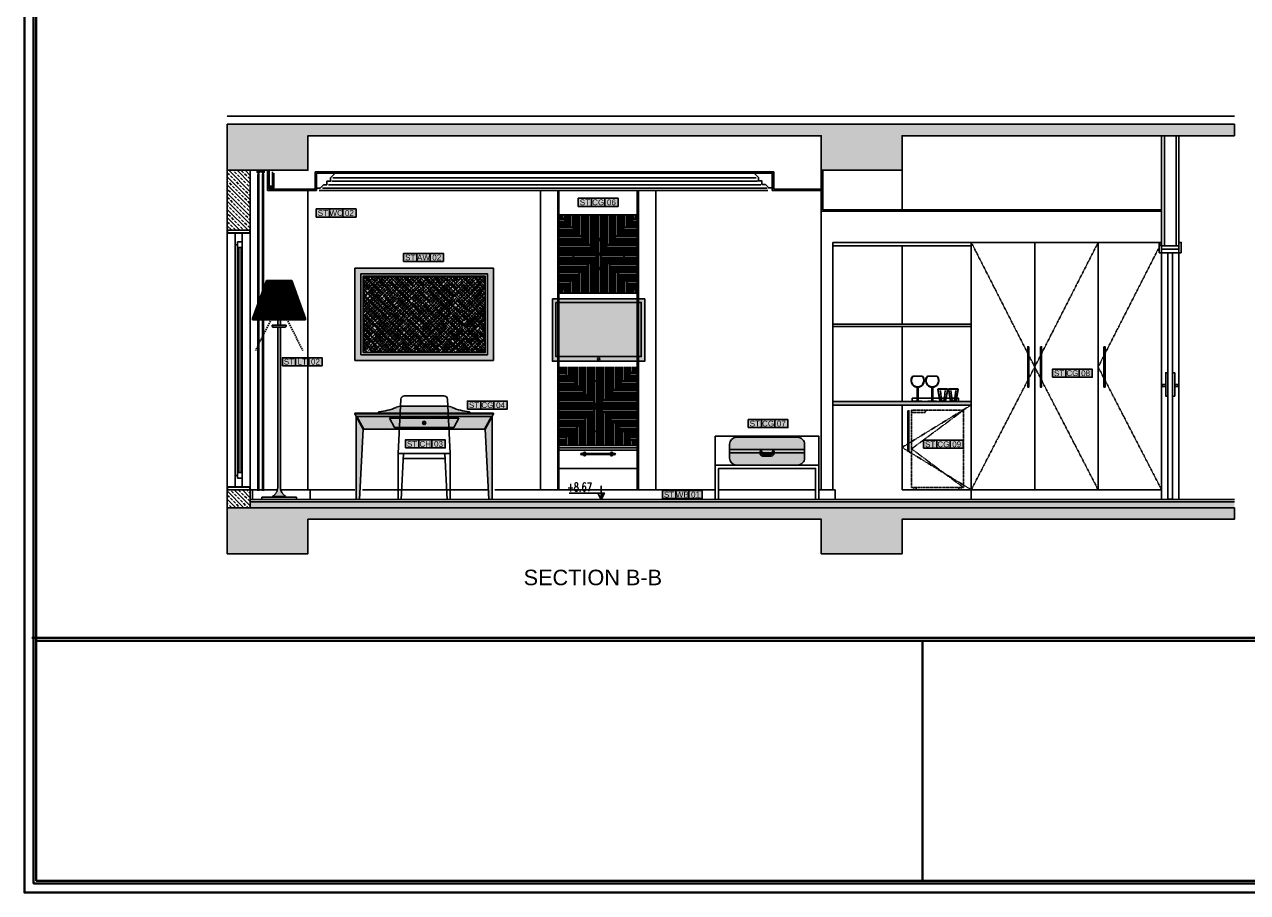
# Model space of a CAD drawing. Header units: centimetres. Extents: x -3207095 to 15275363, y -32656 to 4798027.
# Drawn here: x 699639 to 702478, y 4468391 to 4470406 of the extents above; entities that cross this region are included whole.
import ezdxf
from ezdxf.enums import TextEntityAlignment as Align

# ---------------------------------------------------------------- set-up
doc = ezdxf.new("R2010")
doc.units = ezdxf.units.CM
for name, pattern in [('DUZ', [500, 500]), ('HIDDEN', [0.375, 0.25, -0.125]), ('HIDDEN2', [0.1875, 0.125, -0.0625])]:
    doc.linetypes.add(name, pattern=pattern)
doc.layers.get('0').update_dxf_attribs({"color": 1, "linetype": 'DUZ'})
for name, color, linetype in [('a_asmatavan', 200, 'Continuous'), ('a_duvar_alcipan', 2, 'Continuous'), ('a_duvar_gazbeton', 3, 'Continuous'), ('a_duvar_tarama', 253, 'Continuous'), ('a_gorunus', 233, 'Continuous'), ('a_kolon', 4, 'Continuous'), ('a_kolon_tarama', 252, 'Continuous'), ('a_metal', 72, 'Continuous'), ('a_mobilya', 1, 'Continuous'), ('a_mobilya_tarama', 253, 'Continuous'), ('a_pencere', 5, 'Continuous'), ('a_yazi', 105, 'Continuous'), ('a_zemin_kaplama', 30, 'Continuous'), ('yazı', 7, 'Continuous')]:
    doc.layers.add(name, color=color, linetype=linetype)
doc.layers.add('DUVAR', color=7, linetype='Continuous', lineweight=35)
doc.styles.add('ARIEL20S', font='arial.ttf')
doc.styles.add('KOD', font='arial.ttf')
doc.styles.add('TROMANS', font='ROMANS.SHX', dxfattribs={"width": 0.7, "height": 5})

# ---------------------------------------------------------------- blocks, each defined once
blk = doc.blocks.new('a_masa1')
at = {"true_color": 0xffffff}
for points in [[(-10, 750), (-10, 745), (1190, 745), (1190, 750)], [(986, 750), (986, 755, 0.383037), (981, 760, -0.075579), (831, 800, 0.102695), (784, 810), (396, 810, 0.102695), (349, 800, -0.075579), (199, 760, 0.383037), (194, 755), (194, 750)]]:
    blk.add_hatch(color=7, dxfattribs=at).paths.add_polyline_path(points)
h = blk.add_hatch(color=7, dxfattribs=at)
h.paths.add_polyline_path([(580, 665, 1), (600, 665, 1)], flags=0)
h.paths.add_polyline_path([(846, 625), (890, 705), (290, 705), (334, 625)], flags=16)
h.paths.add_polyline_path([(604, 665, -1), (576, 665, -1)], flags=0)
h.paths.add_polyline_path([(600, 665, -1), (580, 665, -1)], flags=0)
h.paths.add_polyline_path([(604, 665, 1), (576, 665, 1)], flags=0)
h.paths.add_polyline_path([(1114, 610), (1174, 720), (6, 720), (66, 610)])
h.paths.add_polyline_path([(290, 705), (890, 705), (846, 625), (334, 625)], flags=16)
h.paths.add_polyline_path([(60, 610), (0, 720), (0, 0), (30, 0)])
h.paths.add_polyline_path([(1180, 720), (1120, 610), (1150, 0), (1180, 0)])
h.paths.add_polyline_path([(-10, 745), (0, 720), (1180, 720), (1190, 745)])
for p, q in [((1190, 750), (-10, 750)), ((-10, 750), (-10, 745)), ((-10, 745), (0, 720)), ((-10, 745), (1190, 745)), ((194, 750), (194, 755)), ((784, 810), (396, 810)), ((986, 750), (986, 755)), ((1190, 745), (1180, 720)), ((1190, 745), (1190, 750)), ((1180, 720), (0, 720)), ((0, 720), (0, 0)), ((60, 610), (0, 720)), ((66, 610), (6, 720)), ((1114, 610), (1174, 720)), ((1120, 610), (1180, 720)), ((1180, 720), (1180, 0)), ((60, 610), (30, 0)), ((66, 610), (60, 610)), ((66, 610), (1114, 610)), ((1114, 610), (1120, 610)), ((1120, 610), (1150, 0)), ((0, 0), (30, 0)), ((1150, 0), (1180, 0))]:
    blk.add_line(p, q)
blk.add_lwpolyline([(290, 705), (334, 625), (846, 625), (890, 705), (290, 705)])
for radius in [14, 10]:
    blk.add_circle((590, 665), radius)
for centre, radius, start, end in [((199, 755), 5, 96.1652, 180), ((143, 1273), 516, 276.1652, 293.4537), ((396, 690), 120, 90, 113.4537), ((784, 690), 120, 66.5463, 90), ((1037, 1273), 516, 246.5463, 263.8348), ((981, 755), 5, 0, 83.8348)]:
    blk.add_arc(centre, radius, start, end)
blk = doc.blocks.new('a_resim_80x120')
at = {"true_color": 0xffffff}
blk.add_hatch(color=7, dxfattribs=at).paths.add_polyline_path([(0, 0), (0, 800), (1200, 800), (1200, 0)])
h = blk.add_hatch()
h.set_pattern_fill('AR-RROOF', color=254, scale=30, angle=45, style=0)
h.set_pattern_definition([(45, (-20502.322, 7400), (25.455844, 67.88225), [450, -60, 150, -30]), (45, (-20484.715, 7438.82), (-49.426764, 7.00036), [90, -9.9, 180, -22.5]), (45, (-20509.747, 7428.638), (96.095812, 124.521504), [240, -42, 120, -30])])
h.paths.add_polyline_path([(70, 70), (70, 730), (1130, 730), (1130, 70)])
h = blk.add_hatch()
h.set_pattern_fill('AR-RROOF', color=254, scale=30, angle=45, style=0)
h.set_pattern_definition([(135, (21702.322, 7400), (-25.455844, 67.88225), [450, -60, 150, -30]), (135, (21684.715, 7438.82), (49.426764, 7.00036), [90, -9.9, 180, -22.5]), (135, (21709.747, 7428.638), (-96.095812, 124.521504), [240, -42, 120, -30])])
h.paths.add_polyline_path([(1130, 70), (1130, 730), (70, 730), (70, 70)])
for points in [[(0, 0), (0, 800), (1200, 800), (1200, 0)], [(50, 50), (50, 750), (1150, 750), (1150, 50)], [(70, 70), (70, 730), (1130, 730), (1130, 70)]]:
    blk.add_lwpolyline(points, close=True)
blk = doc.blocks.new('a_perde_kesit')
h = blk.add_hatch(color=255)
h.paths.add_polyline_path([(29, 0), (-29, 0), (-29, -20), (-25, -20), (-25, -18), (-27, -18), (-27, -11), (-11, -11), (-11, -18), (-13, -18), (-13, -20), (-9, -20), (-9, -11), (12, -11), (12, -20), (16, -20), (16, -18), (14, -18), (14, -11), (27, -11), (27, -18), (25, -18), (25, -20), (29, -20)])
h.paths.add_polyline_path([(-17, -13), (-21, -13), (-21, -21), (-17, -21)])
h.paths.add_polyline_path([(23, -13), (19, -13), (19, -21), (23, -21)])
h.paths.add_polyline_path([(27, -12), (15, -12), (15, -13), (27, -13)], flags=17)
h.paths.add_polyline_path([(-13, -12), (-25, -12), (-25, -13), (-13, -13)], flags=17)
h.paths.add_polyline_path([(-13, -21), (-25, -21), (-25, -22), (-13, -22)])
h.paths.add_polyline_path([(-19, -22), (-20, -22), (-20, -34), (-19, -34)])
h.paths.add_polyline_path([(27, -21), (15, -21), (15, -22), (27, -22)])
h.paths.add_polyline_path([(21, -22), (20, -22), (20, -34), (21, -34)])
for points in [[(29, 0), (29, -20), (25, -20), (25, -18), (27, -18), (27, -11), (14, -11), (14, -18), (16, -18), (16, -20), (12, -20), (12, -11), (-9, -11), (-9, -20), (-13, -20), (-13, -18), (-11, -18), (-11, -11), (-27, -11), (-27, -18), (-25, -18), (-25, -20), (-29, -20), (-29, 0), (29, 0)], [(-15, -2780), (-15, -35), (-24, -35), (-24, -2780)], [(25, -2780), (25, -35), (16, -35), (16, -2780)]]:
    blk.add_lwpolyline(points)
for points in [[(-13, -13), (-25, -13), (-25, -12), (-13, -12)], [(-13, -22), (-25, -22), (-25, -21), (-13, -21)], [(-17, -21), (-21, -21), (-21, -13), (-17, -13)], [(-20, -34), (-20, -22), (-19, -22), (-19, -34)], [(27, -13), (15, -13), (15, -12), (27, -12)], [(27, -22), (15, -22), (15, -21), (27, -21)], [(23, -21), (19, -21), (19, -13), (23, -13)], [(20, -34), (20, -22), (21, -22), (21, -34)]]:
    blk.add_lwpolyline(points, close=True)
at = {"color": 255}
for points in [[(-24, -2780), (-15, -2780), (-24, -35), (-15, -35)], [(16, -2780), (25, -2780), (16, -35), (25, -35)]]:
    blk.add_solid(points, dxfattribs=at)
blk = doc.blocks.new('a_lambader1')
at = {"true_color": 0xffffff}
h = blk.add_hatch(color=7, dxfattribs=at)
h.paths.add_polyline_path([(110, 1900), (-110, 1900), (-230, 1570), (230, 1570)])
h.paths.add_polyline_path([(230, 1570), (-230, 1570), (-230, 1560), (230, 1560)])
h.paths.add_polyline_path([(12, 1560), (-12, 1560), (-12, 1512), (12, 1512)])
h.paths.add_polyline_path([(60, 1508), (60, 1512), (-60, 1512), (-60, 1508, 0.414214), (-46, 1494), (46, 1494, 0.414214)])
h.paths.add_polyline_path([(12, 1494), (-12, 1494), (-12, 105, -0.160346), (-28, 57, -0.093008), (-59, 28), (59, 28, -0.093008), (28, 57, -0.160346), (12, 105)])
h.paths.add_polyline_path([(59, 28), (-59, 28), (-59, 20), (59, 20)])
h.paths.add_polyline_path([(150, 20), (-150, 20), (-150, 0), (150, 0)])
at = {"layer": 'a_mobilya_tarama'}
h = blk.add_hatch(dxfattribs=at)
h.set_pattern_fill('LINE', color=256, scale=60, angle=90, style=0)
h.set_pattern_definition([(90, (-9426.045, 14260.698), (-7.5, 5e-16), [])])
h.paths.add_polyline_path([(110, 1900), (-110, 1900), (-230, 1570), (230, 1570)])
for p, q in [((-230, 1570), (-110, 1900)), ((-110, 1900), (110, 1900)), ((110, 1900), (230, 1570)), ((-230, 1560), (-230, 1570)), ((-230, 1570), (230, 1570)), ((230, 1560), (-230, 1560)), ((-60, 1512), (60, 1512)), ((-60, 1512), (-60, 1508)), ((-46, 1494), (46, 1494)), ((-12, 1560), (-12, 1512)), ((-12, 1494), (-12, 105)), ((12, 1560), (12, 1512)), ((12, 1494), (12, 105)), ((60, 1512), (60, 1508)), ((230, 1570), (230, 1560)), ((-59, 28), (-59, 20)), ((-59, 28), (59, 28)), ((-59, 20), (59, 20)), ((59, 28), (59, 20))]:
    blk.add_line(p, q)
blk.add_lwpolyline([(-150, 20), (-150, 0), (150, 0), (150, 20)], close=True)
for centre, radius, start, end in [((-46, 1508), 14.4, 180, 270), ((46, 1508), 14.4, 270, 0), ((-121, 126), 117, 302.307, 323.562), ((-92, 105), 80, 323.562, 0), ((92, 105), 80, 180, 216.438), ((121, 126), 117, 216.438, 237.693)]:
    blk.add_arc(centre, radius, start, end)
at = {"layer": 'a_mobilya_tarama', "linetype": 'HIDDEN2', "ltscale": 100}
for points in [[(0, 1699), (-205, 1293)], [(0, 1699), (205, 1293)]]:
    blk.add_lwpolyline(points, dxfattribs=at)
blk = doc.blocks.new('a_minibar')
at = {"layer": 'a_mobilya', "linetype": 'HIDDEN', "ltscale": 10}
for points in [[(-20, 689), (429, 689), (429, 20), (-20, 20), (-20, 689)], [(429, 689), (-20, 355), (429, 20)], [(0, 20), (0, 0), (20, 0), (20, 20)], [(409, 20), (409, 0), (389, 0), (389, 20)]]:
    blk.add_lwpolyline(points, dxfattribs=at)
blk.add_lwpolyline([(-20, 669), (92, 669, 0.414214), (100, 677), (100, 689)], format="xyb", dxfattribs=at)
blk = doc.blocks.new('a_bavul')
at = {"true_color": 0xffffff}
h = blk.add_hatch(color=7, dxfattribs=at)
edge = h.paths.add_edge_path()
edge.add_arc((265, 60), 60, 270, 360, ccw=False)
edge.add_line((265, 0), (-265, 0))
edge.add_arc((-265, 60), 60, 180, 270, ccw=False)
edge.add_line((-325, 60), (-325, 180))
edge.add_arc((-265, 180), 60, 90, 180, ccw=False)
edge.add_line((-265, 240), (265, 240))
edge.add_arc((265, 180), 60, 0, 90, ccw=False)
edge.add_line((325, 180), (325, 60))
for p, q in [((-325, 135), (325, 135)), ((-61, 120), (-46, 120)), ((-46, 102), (-46, 120)), ((46, 120), (61, 120)), ((46, 120), (46, 102)), ((-325, 105), (-61, 105)), ((-46, 105), (46, 105)), ((36, 92), (-36, 92)), ((61, 105), (325, 105))]:
    blk.add_line(p, q)
blk.add_lwpolyline([(325, 60, -0.414214), (265, 0), (-265, 0, -0.414214), (-325, 60), (-325, 180, -0.414214), (-265, 240), (265, 240, -0.414214), (325, 180)], format="xyb", close=True)
blk.add_lwpolyline([(61, 120), (61, 102, -0.414214), (36, 77), (-36, 77, -0.414214), (-61, 102), (-61, 120)], format="xyb")
for points in [[(-58, 120), (-49, 120), (-49, 123), (-58, 123)], [(58, 120), (49, 120), (49, 123), (58, 123)]]:
    blk.add_lwpolyline(points, close=True)
for centre, start, end in [((-36, 102), 180, 270), ((36, 102), 270, 0)]:
    blk.add_arc(centre, 10, start, end)
blk = doc.blocks.new('cup')
for p, q in [((-4.3, 12.5), (4.3, 12.5)), ((-2.8, 0.4), (-4.8, 12)), ((-2.3, 0), (2.3, 0)), ((2.8, 0.4), (4.8, 12))]:
    blk.add_line(p, q)
at = {"color": 8}
for p, q in [((-4, 12.3), (4, 12.3)), ((-2.6, 0.8), (-4.5, 11.7)), ((-1.2, 1.2), (-2.4, 10.9)), ((1.2, 1.2), (2.4, 10.9)), ((2.6, 0.8), (4.5, 11.7))]:
    blk.add_line(p, q, dxfattribs=at)
for centre, start, end in [((-4.3, 12), 90, 190.015), ((4.3, 12), 349.985, 90), ((-2.3, 0.5), 190.015, 270), ((2.3, 0.5), 270, 349.985)]:
    blk.add_arc(centre, 0.5, start, end)
for centre, radius, start, end in [((-4, 11.8), 0.5, 90, 190.015), ((4, 11.8), 0.5, 349.985, 90), ((-2.1, 0.9), 0.5, 190.015, 300.9253), ((0, -2.6), 3.6, 59.0747, 120.9253), ((2.1, 0.9), 0.5, 239.0747, 349.985)]:
    blk.add_arc(centre, radius, start, end, dxfattribs=at)
blk = doc.blocks.new('glass')
for p, q in [((5.41, 14.74), (-0.33, 14.74)), ((2.29, 7.9), (2.29, 0.5)), ((2.79, 7.9), (2.79, 0.5)), ((0, 0.25), (2.29, 0.5)), ((0, 0.25), (0, 0)), ((5.08, 0.25), (0, 0.25)), ((0, 0), (5.08, 0)), ((2.79, 0.5), (5.08, 0.25)), ((5.08, 0.25), (5.08, 0))]:
    blk.add_line(p, q)
for centre, radius, start, end in [((2.54, 12.2), 3.84, 138.53669, 236.55495), ((2.54, 12.2), 3.84, 303.44505, 41.46331), ((3.24, 12.42), 4.43, 230.49152, 254.6905), ((2.04, 7.9), 0.25, 0, 82.04308), ((3.04, 7.9), 0.25, 97.95692, 180), ((1.84, 12.42), 4.43, 285.3095, 309.50848)]:
    blk.add_arc(centre, radius, start, end)
at = {"color": 253}
for radius, start, end in [(3.59, 134.90313, 45.09687), (3.84, 236.55495, 303.44505)]:
    blk.add_arc((2.54, 12.2), radius, start, end, dxfattribs=at)
blk = doc.blocks.new('KOTKES')
blk.add_hatch(color=256).paths.add_polyline_path([(-25, -1.5), (-38.8, -1.5), (-25, -29)])
for p, q in [((-25, -29), (-25, 29.3)), ((-25, -1.5), (110.4, -1.5))]:
    blk.add_line(p, q)
blk.add_lwpolyline([(-11.2, -1.5), (-25, -29), (-38.8, -1.5)], close=True)
at = {"style": 'TROMANS', "width": 0.7}
blk.add_attdef('KESITKOT', (-20.3, 18.9), '', height=28, dxfattribs=at)
blk = doc.blocks.new('a_tv32')
at = {"true_color": 0xffffff}
blk.add_hatch(color=7, dxfattribs=at).paths.add_polyline_path([(-400, 540), (-400, 0), (400, 0), (400, 540)])
blk.add_lwpolyline([(-400, 540), (-400, 0), (400, 0), (400, 540), (-400, 540)])
blk.add_lwpolyline([(-370, 510), (-370, 40), (370, 40), (370, 510)], close=True)
blk.add_circle((0, 20), 10.1)

msp = doc.modelspace()

# ---------------------------------------------------------------- hatches: boundary and pattern name
for points in [[(700316.52, 4469959.09), (700408.89, 4469959.09), (700408.89, 4469977.76), (700316.52, 4469977.76)], [(700924.68, 4469983.86), (701017.05, 4469983.86), (701017.05, 4470002.54), (700924.68, 4470002.54)], [(700519.29, 4469855.87), (700611.66, 4469855.87), (700611.66, 4469874.55), (700519.29, 4469874.55)], [(700237.8, 4469613.93), (700330.17, 4469613.93), (700330.17, 4469632.61), (700237.8, 4469632.61)], [(702025.19, 4469587.24), (702117.56, 4469587.24), (702117.56, 4469605.92), (702025.19, 4469605.92)], [(700667.42, 4469513.13), (700759.79, 4469513.13), (700759.79, 4469531.81), (700667.42, 4469531.81)], [(701318.99, 4469470.36), (701411.36, 4469470.36), (701411.36, 4469489.03), (701318.99, 4469489.03)], [(700523.47, 4469422.97), (700615.84, 4469422.97), (700615.84, 4469441.65), (700523.47, 4469441.65)], [(701725.92, 4469422.19), (701818.29, 4469422.19), (701818.29, 4469440.87), (701725.92, 4469440.87)], [(701119.94, 4469305.43), (701212.31, 4469305.43), (701212.31, 4469324.1), (701119.94, 4469324.1)]]:
    msp.add_hatch(color=255).paths.add_polyline_path(points)
at = {"layer": 'a_duvar_tarama'}
h = msp.add_hatch(dxfattribs=at)
h.set_pattern_fill('ANSI33', color=256, scale=53.546707, style=0)
h.set_pattern_definition([(135, (706710.107, 4471630.726), (9.46581, 9.46581), []), (135, (706700.641, 4471630.726), (9.46581, 9.46581), [6.693338, -3.34667])])
h.paths.add_polyline_path([(700109.85, 4469928.31), (700163.4, 4469928.31), (700163.4, 4470067.53), (700109.85, 4470067.53)])
h = msp.add_hatch(dxfattribs=at)
h.set_pattern_fill('ANSI33', color=256, scale=53.546707, style=0)
h.set_pattern_definition([(135, (706710.107, 4471677.58), (9.46581, 9.46581), []), (135, (706700.641, 4471677.58), (9.46581, 9.46581), [6.693338, -3.34667])])
h.paths.add_polyline_path([(700163.4, 4469284.41), (700163.4, 4469325.91), (700109.85, 4469325.91), (700109.85, 4469284.41)])
at = {"layer": 'a_kolon_tarama'}
for points in [[(700109.85, 4470174.63), (700109.85, 4470067.53), (700297.27, 4470067.53), (700297.27, 4470147.85), (701488.68, 4470147.85), (701488.68, 4470067.53), (701676.1, 4470067.53), (701676.1, 4470147.85), (702447.29, 4470147.85), (702447.29, 4470174.63)], [(702447.29, 4469284.41), (700109.85, 4469284.41), (700109.85, 4469177.32), (700297.27, 4469177.32), (700297.27, 4469257.64), (701488.68, 4469257.64), (701488.68, 4469177.32), (701676.1, 4469177.32), (701676.1, 4469257.64), (702447.29, 4469257.64)]]:
    msp.add_hatch(color=256, dxfattribs=at).paths.add_polyline_path(points)
h = msp.add_hatch(dxfattribs=at)
h.set_pattern_fill('AR-CONC', color=256, scale=1.338668, style=0)
h.set_pattern_definition([(50, (687727.867, 4469822.7424), (9.6017302, -0.8400425), [1.004001, -11.0440083]), (355, (687727.867, 4469822.742), (-1.857419, 10.069353), [0.8032006, -8.8352067]), (100.4514, (687728.667, 4469822.672), (7.744318, 9.2293043), [0.853269, -9.385963]), (46.1842, (687727.867, 4469825.42), (14.286811, -2.21575), [1.506001, -16.566013]), (96.6356, (687729.057, 4469825.235), (12.512028, 13.040201), [1.279904, -14.078942]), (351.1842, (687727.867, 4469825.42), (12.512017, 13.040211), [1.204801, -13.25281]), (21, (687729.205, 4469824.7504), (7.9906018, -5.389729), [1.004001, -11.0440083]), (326, (687729.205, 4469824.75), (3.257184, 9.707349), [0.8032006, -8.8352067]), (71.4514, (687729.871, 4469824.301), (11.247789, 4.3176115), [0.853269, -9.385963]), (37.5, (687727.8667, 4469822.7424), (0.16278005, 4.4563424), [0, -8.7281133, 0, -8.9690734, 0, -8.8686734]), (7.5, (687727.8667, 4469822.7424), (3.5216269, 5.2798621), [0, -5.1137105, 0, -8.5273131, 0, -3.3801359]), (327.5, (687724.8815, 4469822.7424), (7.1461084, -0.3019348), [0, -3.3466692, 0, -10.4416079, 0, -13.8552105]), (317.5, (687723.543, 4469822.7424), (7.8069247, 1.340073), [0, -4.35067, 0, -6.9342986, 0, -9.8392074])])
h.paths.add_polyline_path([(700163.4, 4469297.8), (700163.4, 4469284.41), (702447.29, 4469284.41), (702447.29, 4469297.8)])
at = {"layer": 'a_mobilya'}
msp.add_hatch(color=253, dxfattribs=at).paths.add_polyline_path([(701515.45, 4469522.7), (701515.45, 4469530.73), (701836.74, 4469530.73), (701836.74, 4469522.7)])
at = {"layer": 'a_mobilya_tarama'}
h = msp.add_hatch(dxfattribs=at)
h.set_pattern_fill('LINE', color=256, scale=32.128024, style=0)
h.set_pattern_definition([(0, (700971.956, 4469873.4267), (0, 4.016), [])])
h.paths.add_polyline_path([(700880.93, 4469782.4), (700971.96, 4469873.43), (700880.93, 4469964.46)])
h.paths.add_polyline_path([(700971.96, 4469873.43), (701062.99, 4469782.4), (701062.99, 4469964.46)])
h = msp.add_hatch(dxfattribs=at)
h.set_pattern_fill('LINE', color=256, scale=32.128024, angle=90, style=0)
h.set_pattern_definition([(90, (700971.956, 4469873.4267), (-4.016, 2e-16), [])])
h.paths.add_polyline_path([(701062.99, 4469964.46), (700880.93, 4469964.46), (700971.96, 4469873.43)])
h.paths.add_polyline_path([(700971.96, 4469873.43), (700880.93, 4469782.4), (701062.99, 4469782.4)])
h = msp.add_hatch(dxfattribs=at)
h.set_pattern_fill('LINE', color=256, scale=32.128024, style=0)
h.set_pattern_definition([(0, (700970.617, 4469520.0185), (0, -4.016), [])])
h.paths.add_polyline_path([(700879.59, 4469611.05), (700970.62, 4469520.02), (700879.59, 4469428.99)])
h.paths.add_polyline_path([(700970.62, 4469520.02), (701061.65, 4469611.05), (701061.65, 4469428.99)])
h = msp.add_hatch(dxfattribs=at)
h.set_pattern_fill('LINE', color=256, scale=32.128024, angle=90, style=0)
h.set_pattern_definition([(270, (700970.617, 4469520.0185), (-4.016, -2e-16), [])])
h.paths.add_polyline_path([(700970.62, 4469520.02), (700879.59, 4469428.99), (701061.65, 4469428.99)])
h.paths.add_polyline_path([(701061.65, 4469611.05), (700879.59, 4469611.05), (700970.62, 4469520.02)])

# ---------------------------------------------------------------- linework, layer by layer
at = {"layer": 'a_asmatavan'}
for p, q in [((700203.56, 4470020.68), (700203.56, 4470067.53)), ((700206.91, 4470024.03), (700206.91, 4470067.53)), ((700314, 4470064.19), (700314, 4470024.03)), ((701378.24, 4470064.19), (700314, 4470064.19)), ((700317.35, 4470060.84), (700317.35, 4470020.68)), ((701374.89, 4470060.84), (700317.35, 4470060.84)), ((701374.89, 4470061.51), (701374.89, 4470020.68)), ((701378.24, 4470064.19), (701378.24, 4470024.03)), ((701488.68, 4470068.87), (701488.68, 4469972.49)), ((701492.03, 4470068.87), (701492.03, 4469975.83)), ((700317.35, 4470020.68), (700203.56, 4470020.68)), ((700314, 4470024.03), (700206.91, 4470024.03)), ((701488.68, 4470020.68), (701374.89, 4470020.68)), ((701488.68, 4470024.03), (701378.24, 4470024.03)), ((702278.5, 4469975.83), (701492.03, 4469975.83)), ((702278.5, 4469972.49), (701488.68, 4469972.49))]:
    msp.add_line(p, q, dxfattribs=at)
for points in [[(700218.29, 4470060.84), (700218.29, 4470027.37), (700203.56, 4470027.37), (700203.56, 4470067.53)], [(700214.94, 4470064.19), (700214.94, 4470060.84), (700214.94, 4470030.72), (700206.91, 4470030.72), (700206.91, 4470067.53)], [(700317.35, 4470026.03), (700325.38, 4470026.03), (700325.38, 4470026.03), (700325.38, 4470026.03), (700333.41, 4470034.07), (700341.44, 4470034.07), (700341.44, 4470042.1), (700349.48, 4470042.1), (700349.48, 4470050.13), (700360.18, 4470060.84)], [(701374.89, 4470026.7), (701366.86, 4470026.7), (701366.86, 4470026.7), (701366.86, 4470026.7), (701358.83, 4470034.74), (701350.8, 4470034.74), (701350.8, 4470042.77), (701342.77, 4470042.77), (701342.77, 4470050.8), (701332.06, 4470061.51)]]:
    msp.add_lwpolyline(points, dxfattribs=at)
at = {"layer": 'a_duvar_alcipan'}
for p, q in [((702278.5, 4470147.85), (702278.5, 4469892.17)), ((702318.66, 4470147.85), (702318.66, 4469892.17)), ((702318.66, 4469892.17), (702278.5, 4469892.17))]:
    msp.add_line(p, q, dxfattribs=at)
at = {"layer": 'a_duvar_alcipan', "color": 1}
for p, q in [((702285.19, 4470147.85), (702285.19, 4469892.17)), ((702311.96, 4470147.85), (702311.96, 4469892.17))]:
    msp.add_line(p, q, dxfattribs=at)
at = {"layer": 'a_duvar_gazbeton'}
for p, q in [((700109.85, 4470067.53), (700109.85, 4469284.41)), ((700163.4, 4470067.53), (700163.4, 4469284.41)), ((700163.4, 4469928.31), (700109.85, 4469928.31)), ((700163.4, 4469325.91), (700109.85, 4469325.91)), ((700165.54, 4469325.91), (700163.4, 4469325.91)), ((700168.76, 4469322.7), (700168.76, 4469303.15))]:
    msp.add_line(p, q, dxfattribs=at)
msp.add_arc((700165.54, 4469322.7), 3.21, 0, 90, dxfattribs=at)
at = {"layer": 'a_duvar_tarama'}
for p, q in [((701836.74, 4469710.11), (701515.45, 4469710.11)), ((701836.74, 4469704.75), (701515.45, 4469704.75))]:
    msp.add_line(p, q, dxfattribs=at)
at = {"layer": 'a_gorunus'}
for p, q in [((701676.1, 4470067.53), (701676.1, 4469975.83)), ((700344.99, 4470034.07), (701348.01, 4470034.07)), ((700352.9, 4470042.1), (701340.51, 4470042.1)), ((700354.7, 4470050.13), (701337.82, 4470050.13)), ((700297.27, 4470020.68), (700297.27, 4469325.91)), ((700323.12, 4470020.68), (701364.4, 4470020.68)), ((700331.07, 4470026.03), (701362.81, 4470026.03)), ((701488.68, 4469980.52), (701488.68, 4469325.91)), ((701515.45, 4469900.17), (701515.45, 4469325.91)), ((701676.1, 4469892.14), (701676.1, 4469710.11)), ((702278.5, 4469900.17), (702278.5, 4469303.15)), ((702318.66, 4469900.17), (702318.66, 4469303.15)), ((701676.1, 4469704.75), (701676.1, 4469530.73)), ((700163.4, 4469325.91), (700224.77, 4469325.91)), ((700235.67, 4469325.91), (700302.62, 4469325.91)), ((700302.62, 4469325.91), (700405.72, 4469325.91)), ((700302.62, 4469325.91), (700302.62, 4469303.15)), ((700423.51, 4469325.91), (700715.64, 4469325.91)), ((700730.84, 4469325.91), (701242.37, 4469325.91)), ((701250.4, 4469325.91), (701475.29, 4469325.91)), ((701483.33, 4469325.91), (701520.81, 4469325.91)), ((701520.81, 4469325.91), (701520.81, 4469303.15))]:
    msp.add_line(p, q, dxfattribs=at)
at = {"layer": 'a_gorunus', "linetype": 'HIDDEN', "ltscale": 10}
msp.add_lwpolyline([(700864.79, 4469624.43), (701078.98, 4469624.43), (701078.98, 4469769.01), (700864.79, 4469769.01)], close=True, dxfattribs=at)
at = {"layer": 'a_kolon'}
for points in [[(702447.29, 4470174.63), (700109.85, 4470174.63), (700109.85, 4470067.53), (700297.27, 4470067.53), (700297.27, 4470147.85), (701488.68, 4470147.85), (701488.68, 4470067.53), (701676.1, 4470067.53), (701676.1, 4470147.85), (702447.29, 4470147.85), (702447.29, 4470174.63)], [(702447.29, 4469284.41), (700109.85, 4469284.41), (700109.85, 4469177.32), (700297.27, 4469177.32), (700297.27, 4469257.64), (701488.68, 4469257.64), (701488.68, 4469177.32), (701676.1, 4469177.32), (701676.1, 4469257.64), (702447.29, 4469257.64), (702447.29, 4469284.41)]]:
    msp.add_lwpolyline(points, dxfattribs=at)
at = {"layer": 'a_metal'}
for p, q in [((700933.26, 4469409.98), (700935.01, 4469409.98)), ((700935.01, 4469407.57), (700935.01, 4469410.25)), ((700941.58, 4469410.25), (700999.66, 4469410.25)), ((701006.23, 4469407.57), (701006.23, 4469410.25)), ((701007.97, 4469409.98), (701006.23, 4469409.98)), ((700933.26, 4469407.84), (700935.01, 4469407.84)), ((700941.58, 4469407.57), (700999.66, 4469407.57)), ((701007.97, 4469407.84), (701006.23, 4469407.84))]:
    msp.add_line(p, q, dxfattribs=at)
for points in [[(700936.77, 4469405.63), (700937.88, 4469405.63), (700937.88, 4469412.19), (700936.77, 4469412.19)], [(700939.3, 4469413.2), (700940.59, 4469413.2), (700940.59, 4469404.62), (700939.3, 4469404.62)], [(700940.59, 4469412.19), (700941.58, 4469412.19), (700941.58, 4469405.63), (700940.59, 4469405.63)], [(701000.65, 4469412.19), (700999.66, 4469412.19), (700999.66, 4469405.63), (701000.65, 4469405.63)], [(701001.93, 4469413.2), (701000.65, 4469413.2), (701000.65, 4469404.62), (701001.93, 4469404.62)], [(701004.47, 4469405.63), (701003.36, 4469405.63), (701003.36, 4469412.19), (701004.47, 4469412.19)]]:
    msp.add_lwpolyline(points, dxfattribs=at)
for centre in [(700932.06, 4469408.91), (701009.17, 4469408.91)]:
    msp.add_circle(centre, 1.61, dxfattribs=at)
for centre, radius, start, end in [((700934.2, 4469412.74), 2.63, 287.9697, 347.84922), ((700937.71, 4469413.31), 1.59, 276.07922, 356.18927), ((701003.52, 4469413.31), 1.59, 183.81073, 263.92078), ((701007.04, 4469412.74), 2.63, 192.15078, 252.0303), ((700934.2, 4469405.07), 2.63, 12.15078, 72.0303), ((700937.71, 4469404.51), 1.59, 3.81073, 83.92078), ((701003.52, 4469404.51), 1.59, 96.07922, 176.18927), ((701007.04, 4469405.07), 2.63, 107.9697, 167.84922)]:
    msp.add_arc(centre, radius, start, end, dxfattribs=at)
at = {"layer": 'a_mobilya'}
for p, q in [((700836.75, 4470020.68), (700836.75, 4469325.91)), ((700876.91, 4470020.68), (700876.91, 4469325.91)), ((700879.59, 4470020.68), (700879.59, 4469325.91)), ((701061.65, 4470020.68), (701061.65, 4469325.91)), ((701064.32, 4470020.68), (701064.32, 4469325.91)), ((701104.48, 4470020.68), (701104.48, 4469325.91)), ((700880.93, 4469964.46), (701062.99, 4469964.46)), ((701062.99, 4469782.4), (700880.93, 4469964.46)), ((701062.99, 4469964.46), (700880.93, 4469782.4)), ((701836.74, 4469900.17), (701515.45, 4469900.17)), ((701836.74, 4469892.14), (701515.45, 4469892.14)), ((701836.74, 4469900.17), (701836.74, 4469303.15)), ((702278.5, 4469900.17), (701836.74, 4469900.17)), ((701983.99, 4469900.17), (701983.99, 4469325.91)), ((702131.24, 4469900.17), (702131.24, 4469325.91)), ((700880.93, 4469782.4), (701062.99, 4469782.4)), ((701061.65, 4469611.05), (700879.59, 4469428.99)), ((701061.65, 4469428.99), (700879.59, 4469611.05)), ((701676.1, 4469522.7), (701676.1, 4469325.91)), ((700506.77, 4469410.25), (700627.25, 4469410.25)), ((700518.82, 4469410.25), (700513.46, 4469303.15)), ((700518.82, 4469410.25), (700615.2, 4469410.25)), ((700615.2, 4469410.25), (700620.56, 4469303.15)), ((700879.59, 4469428.99), (701061.65, 4469428.99)), ((700879.59, 4469423.63), (701061.65, 4469423.63)), ((700518.28, 4469398.2), (700615.74, 4469398.2)), ((701676.1, 4469325.91), (701836.74, 4469325.91)), ((702278.5, 4469325.91), (701836.74, 4469325.91))]:
    msp.add_line(p, q, dxfattribs=at)
for points in [[(700975.79, 4469910.27), (700970.75, 4469901.86), (700970.75, 4469938.44), (700965.7, 4469930.03)], [(700935.12, 4469877.27), (700943.52, 4469872.22), (700906.95, 4469872.22), (700915.35, 4469867.17)], [(701008.8, 4469877.27), (701000.39, 4469872.22), (701036.96, 4469872.22), (701028.56, 4469867.17)], [(702278.5, 4469884.2), (702278.5, 4469876.16), (702318.66, 4469876.16), (702318.66, 4469884.2), (702278.5, 4469884.2)], [(702303.93, 4469876.16), (702303.93, 4469304.49), (702293.22, 4469304.49), (702293.22, 4469876.16), (702303.93, 4469876.16)], [(700975.79, 4469836.59), (700970.75, 4469844.99), (700970.75, 4469808.42), (700965.7, 4469816.82)], [(700974.46, 4469556.86), (700969.41, 4469548.46), (700969.41, 4469585.03), (700964.36, 4469576.63)], [(702293.22, 4469597.66), (702288.14, 4469597.66), (702288.14, 4469543.31), (702293.22, 4469543.31)], [(702303.93, 4469597.66), (702309.01, 4469597.66), (702309.01, 4469543.31), (702303.93, 4469543.31)], [(702288.14, 4469570.08), (702280.1, 4469570.08), (702280.1, 4469566.07), (702288.14, 4469566.07)], [(702309.01, 4469570.08), (702317.05, 4469570.08), (702317.05, 4469566.07), (702309.01, 4469566.07)], [(700933.78, 4469523.86), (700942.18, 4469518.81), (700905.61, 4469518.81), (700914.01, 4469513.76)], [(701007.46, 4469523.86), (700999.06, 4469518.81), (701035.63, 4469518.81), (701027.22, 4469513.76)], [(700974.46, 4469483.18), (700969.41, 4469491.58), (700969.41, 4469455.01), (700964.36, 4469463.41)], [(701242.37, 4469383.47), (701242.37, 4469450.41), (701483.33, 4469450.41), (701483.33, 4469383.47)], [(700506.77, 4469410.25), (700506.77, 4469303.15), (700627.25, 4469303.15), (700627.25, 4469410.25)], [(701242.37, 4469303.15), (701242.37, 4469383.47), (701483.33, 4469383.47), (701483.33, 4469303.15)], [(701242.37, 4469303.15), (701242.37, 4469383.47), (701483.33, 4469383.47), (701483.33, 4469315.73)], [(701250.4, 4469303.15), (701250.4, 4469375.44), (701475.29, 4469375.44), (701475.29, 4469303.15)]]:
    msp.add_lwpolyline(points, dxfattribs=at)
at = {"layer": 'a_mobilya', "linetype": 'HIDDEN2', "ltscale": 10}
for points in [[(701836.74, 4469900.17), (701983.99, 4469611.05), (701836.74, 4469325.91)], [(702131.24, 4469900.17), (701983.99, 4469611.05), (702131.24, 4469325.91)], [(702278.5, 4469900.17), (702131.24, 4469611.05), (702278.5, 4469325.91)]]:
    msp.add_lwpolyline(points, dxfattribs=at)
at = {"layer": 'a_mobilya'}
for points in [[(702273.14, 4469876.08), (702273.14, 4469900.17), (702278.5, 4469900.17), (702278.5, 4469876.08)], [(702324.01, 4469876.08), (702324.01, 4469900.17), (702318.66, 4469900.17), (702318.66, 4469876.08)], [(701970.6, 4469657.9), (701967.92, 4469657.9), (701967.92, 4469564.19), (701970.6, 4469564.19)], [(701997.38, 4469657.9), (702000.05, 4469657.9), (702000.05, 4469564.19), (701997.38, 4469564.19)], [(702144.63, 4469657.9), (702147.31, 4469657.9), (702147.31, 4469564.19), (702144.63, 4469564.19)], [(701515.45, 4469522.7), (701515.45, 4469530.73), (701836.74, 4469530.73), (701836.74, 4469522.7)], [(701699.89, 4469538.76), (701699.89, 4469530.73), (701806.98, 4469530.73), (701806.98, 4469538.76)], [(701689.48, 4469509.31), (701692.16, 4469509.31), (701692.16, 4469415.6), (701689.48, 4469415.6)], [(700879.59, 4469375.44), (701061.65, 4469375.44), (701061.65, 4469418.28), (700879.59, 4469418.28)]]:
    msp.add_lwpolyline(points, close=True, dxfattribs=at)
msp.add_lwpolyline([(700627.54, 4469410.25), (700620.99, 4469536.55, 0.3973479), (700612.98, 4469544.11), (700521.06, 4469544.11, 0.3980503), (700513.04, 4469536.53), (700506.77, 4469410.25)], format="xyb", dxfattribs=at)
at = {"layer": 'a_mobilya', "linetype": 'HIDDEN', "ltscale": 5}
msp.add_lwpolyline([(701836.74, 4469522.7), (701676.1, 4469424.3), (701836.74, 4469325.91)], dxfattribs=at)
at = {"layer": 'a_pencere'}
for p, q in [((700128.6, 4469446.39), (700128.6, 4469921.62)), ((700144.66, 4469921.62), (700128.6, 4469921.62)), ((700144.66, 4469446.39), (700144.66, 4469921.62)), ((700128.6, 4469894.85), (700133.95, 4469894.85)), ((700144.66, 4469901.54), (700133.95, 4469901.54)), ((700133.95, 4469352.69), (700133.95, 4469901.54)), ((700133.95, 4469888.15), (700144.66, 4469888.15)), ((700136.63, 4469888.15), (700136.63, 4469366.07)), ((700141.98, 4469366.07), (700141.98, 4469888.15)), ((700128.6, 4469332.61), (700128.6, 4469807.83)), ((700144.66, 4469332.61), (700144.66, 4469807.83)), ((700133.95, 4469366.07), (700133.95, 4469787.75)), ((700136.63, 4469774.37), (700136.63, 4469366.07)), ((700141.98, 4469366.07), (700141.98, 4469774.37)), ((700128.6, 4469359.38), (700133.95, 4469359.38)), ((700133.95, 4469366.07), (700144.66, 4469366.07)), ((700144.66, 4469352.69), (700133.95, 4469352.69)), ((700144.66, 4469332.61), (700128.6, 4469332.61))]:
    msp.add_line(p, q, dxfattribs=at)
for points in [[(700163.4, 4469928.31), (700163.4, 4469921.62), (700109.85, 4469921.62), (700109.85, 4469928.31)], [(700162.6, 4469928.31), (700162.6, 4469922.42), (700110.66, 4469922.42), (700110.66, 4469928.31)], [(700163.4, 4469325.91), (700163.4, 4469332.61), (700109.85, 4469332.61), (700109.85, 4469325.91)], [(700162.6, 4469325.91), (700162.6, 4469331.8), (700110.66, 4469331.8), (700110.66, 4469325.91)]]:
    msp.add_lwpolyline(points, dxfattribs=at)
at = {"layer": 'a_yazi'}
for p, q in [((700347.31, 4469977.76), (700347.31, 4469959.09)), ((700378.1, 4469977.76), (700378.1, 4469959.09)), ((700955.47, 4470002.54), (700955.47, 4469983.86)), ((700986.26, 4470002.54), (700986.26, 4469983.86)), ((700550.08, 4469874.55), (700550.08, 4469855.87)), ((700580.87, 4469874.55), (700580.87, 4469855.87)), ((700268.59, 4469632.61), (700268.59, 4469613.93)), ((700299.38, 4469632.61), (700299.38, 4469613.93)), ((702055.98, 4469605.92), (702055.98, 4469587.24)), ((702086.77, 4469605.92), (702086.77, 4469587.24)), ((700698.21, 4469531.81), (700698.21, 4469513.13)), ((700729, 4469531.81), (700729, 4469513.13)), ((701349.78, 4469489.03), (701349.78, 4469470.36)), ((701380.57, 4469489.03), (701380.57, 4469470.36)), ((700554.26, 4469441.65), (700554.26, 4469422.97)), ((700585.05, 4469441.65), (700585.05, 4469422.97)), ((701756.71, 4469440.87), (701756.71, 4469422.19)), ((701787.5, 4469440.87), (701787.5, 4469422.19)), ((701150.73, 4469324.1), (701150.73, 4469305.43)), ((701181.52, 4469324.1), (701181.52, 4469305.43))]:
    msp.add_line(p, q, dxfattribs=at)
for points in [[(700316.52, 4469959.09), (700408.89, 4469959.09), (700408.89, 4469977.76), (700316.52, 4469977.76)], [(700924.68, 4469983.86), (701017.05, 4469983.86), (701017.05, 4470002.54), (700924.68, 4470002.54)], [(700519.29, 4469855.87), (700611.66, 4469855.87), (700611.66, 4469874.55), (700519.29, 4469874.55)], [(700237.8, 4469613.93), (700330.17, 4469613.93), (700330.17, 4469632.61), (700237.8, 4469632.61)], [(702025.19, 4469587.24), (702117.56, 4469587.24), (702117.56, 4469605.92), (702025.19, 4469605.92)], [(700667.42, 4469513.13), (700759.79, 4469513.13), (700759.79, 4469531.81), (700667.42, 4469531.81)], [(701318.99, 4469470.36), (701411.36, 4469470.36), (701411.36, 4469489.03), (701318.99, 4469489.03)], [(700523.47, 4469422.97), (700615.84, 4469422.97), (700615.84, 4469441.65), (700523.47, 4469441.65)], [(701725.92, 4469422.19), (701818.29, 4469422.19), (701818.29, 4469440.87), (701725.92, 4469440.87)], [(701119.94, 4469305.43), (701212.31, 4469305.43), (701212.31, 4469324.1), (701119.94, 4469324.1)]]:
    msp.add_lwpolyline(points, close=True, dxfattribs=at)
at = {"layer": 'a_zemin_kaplama'}
for p, q in [((702447.29, 4470193.37), (700109.85, 4470193.37)), ((701488.68, 4469303.15), (700163.4, 4469303.15)), ((702447.29, 4469303.15), (700163.4, 4469303.15)), ((702447.29, 4469297.8), (700163.4, 4469297.8))]:
    msp.add_line(p, q, dxfattribs=at)
at = {"layer": 'DUVAR'}
for p, q in [((706812, 4468982.67), (699656.6, 4468982.67)), ((706812, 4468975.58), (699666.6, 4468975.58)), ((701723.39, 4468972.85), (701723.39, 4468418.35))]:
    msp.add_line(p, q, dxfattribs=at)
for points in [[(699639.3, 4473191.05), (706839.3, 4473191.05), (706839.3, 4468391.05), (699639.3, 4468391.05)], [(699660.3, 4473170.05), (706818.3, 4473170.05), (706818.3, 4468412.05), (699660.3, 4468412.05)], [(699666.6, 4473163.75), (706812, 4473163.75), (706812, 4468418.35), (699666.6, 4468418.35)]]:
    msp.add_lwpolyline(points, close=True, dxfattribs=at)

# ---------------------------------------------------------------- block references
at = {"layer": 'a_mobilya'}
for name, p, xscale, yscale, zscale in [('a_perde_kesit', (700187.5, 4470067.53), 0.2677335353767369, 0.2677335353767369, 0.2677335353767369), ('a_resim_80x120', (700406.37, 4469626.11), 0.2677335353767369, 0.2677335353767369, 0.2677335353767369), ('a_lambader1', (700230.33, 4469303.15), 0.2677335353767369, 0.2677335353767369, 0.2677335353767369), ('a_tv32', (700971.89, 4469624.43), 0.2677335353767369, 0.2677335353767369, 0.2677335353767369), ('glass', (701702.05, 4469530.73), 3.996022916070322, 3.996022916070322, 3.996022916070322), ('glass', (701736.12, 4469530.73), 3.996022916070322, 3.996022916070322, 3.996022916070322), ('cup', (701770.71, 4469530.73), 2.348503869072273, 2.348503869072273, 2.348503869072273), ('cup', (701794.91, 4469530.73), 2.348503869072273, 2.348503869072273, 2.348503869072273), ('a_masa1', (700409.05, 4469303.15), 0.2677335353767369, 0.2677335353767369, 0.2677335353767369), ('a_minibar', (701703.59, 4469325.91), 0.2677335353767369, 0.2677335353767369, 0.2677335353767369), ('a_bavul', (701362.85, 4469383.47), 0.2677335353767369, 0.2677335353767369, 0.2677335353767369)]:
    msp.add_blockref(name, p, dxfattribs=dict(at, xscale=xscale, yscale=yscale, zscale=zscale))
at = {"layer": 'a_yazi'}
ref = msp.add_blockref('KOTKES', (700964.05, 4469319.02), dxfattribs=dict(at, xscale=-0.5464976924362293, yscale=0.5464976924050609, zscale=0.5464976924109954))
ref.add_attrib('KESITKOT', '+8.67', (700898.43, 4469322.25), dxfattribs={"layer": 'yazı', "height": 20.08, "style": 'TROMANS', "width": 0.7})

# ---------------------------------------------------------------- texts
at = {"layer": 'a_yazi', "style": 'KOD'}
for tag, text, p in [('ST', 'ST', (700940.07, 4469993.2)), ('CG', 'CG', (700970.86, 4469993.2)), ('06', '02', (701001.59, 4469993.2)), ('ST', 'ST', (700331.92, 4469968.43)), ('WC', 'LT', (700362.71, 4469968.43)), ('02', '01', (700393.44, 4469968.43)), ('ST', 'ST', (700534.69, 4469865.21)), ('AW', 'LT', (700565.47, 4469865.21)), ('02', '01', (700596.2, 4469865.21)), ('ST', 'ST', (700253.19, 4469623.27)), ('LT', 'LT', (700283.98, 4469623.27)), ('02', '01', (700314.71, 4469623.27)), ('ST', 'ST', (702040.59, 4469596.58)), ('CG', 'CG', (702071.38, 4469596.58)), ('08', '02', (702102.11, 4469596.58)), ('ST', 'ST', (700682.81, 4469522.47)), ('CG', 'CG', (700713.6, 4469522.47)), ('04', '01', (700744.33, 4469522.47)), ('ST', 'ST', (701334.39, 4469479.7)), ('CG', 'CG', (701365.18, 4469479.7)), ('07', '03', (701395.9, 4469479.7)), ('ST', 'ST', (700538.87, 4469432.31)), ('CH', 'CG', (700569.66, 4469432.31)), ('03', '01', (700600.38, 4469432.31)), ('ST', 'ST', (701741.31, 4469431.53)), ('CG', 'CG', (701772.1, 4469431.53)), ('09', '02', (701802.83, 4469431.53)), ('ST', 'ST', (701135.33, 4469314.76)), ('WB', 'CG', (701166.12, 4469314.76)), ('01', '01', (701196.85, 4469314.76))]:
    msp.add_attdef(tag, text=text, height=13.387, dxfattribs=at).set_placement(p, align=Align.MIDDLE)
at = {"layer": 'Defpoints', "insert": (700958.47, 4469122.19), "char_height": 36, "width": 461.811, "attachment_point": 5, "style": 'ARIEL20S'}
msp.add_mtext('SECTION B-B', dxfattribs=at)

doc.saveas('drawing.dxf')
